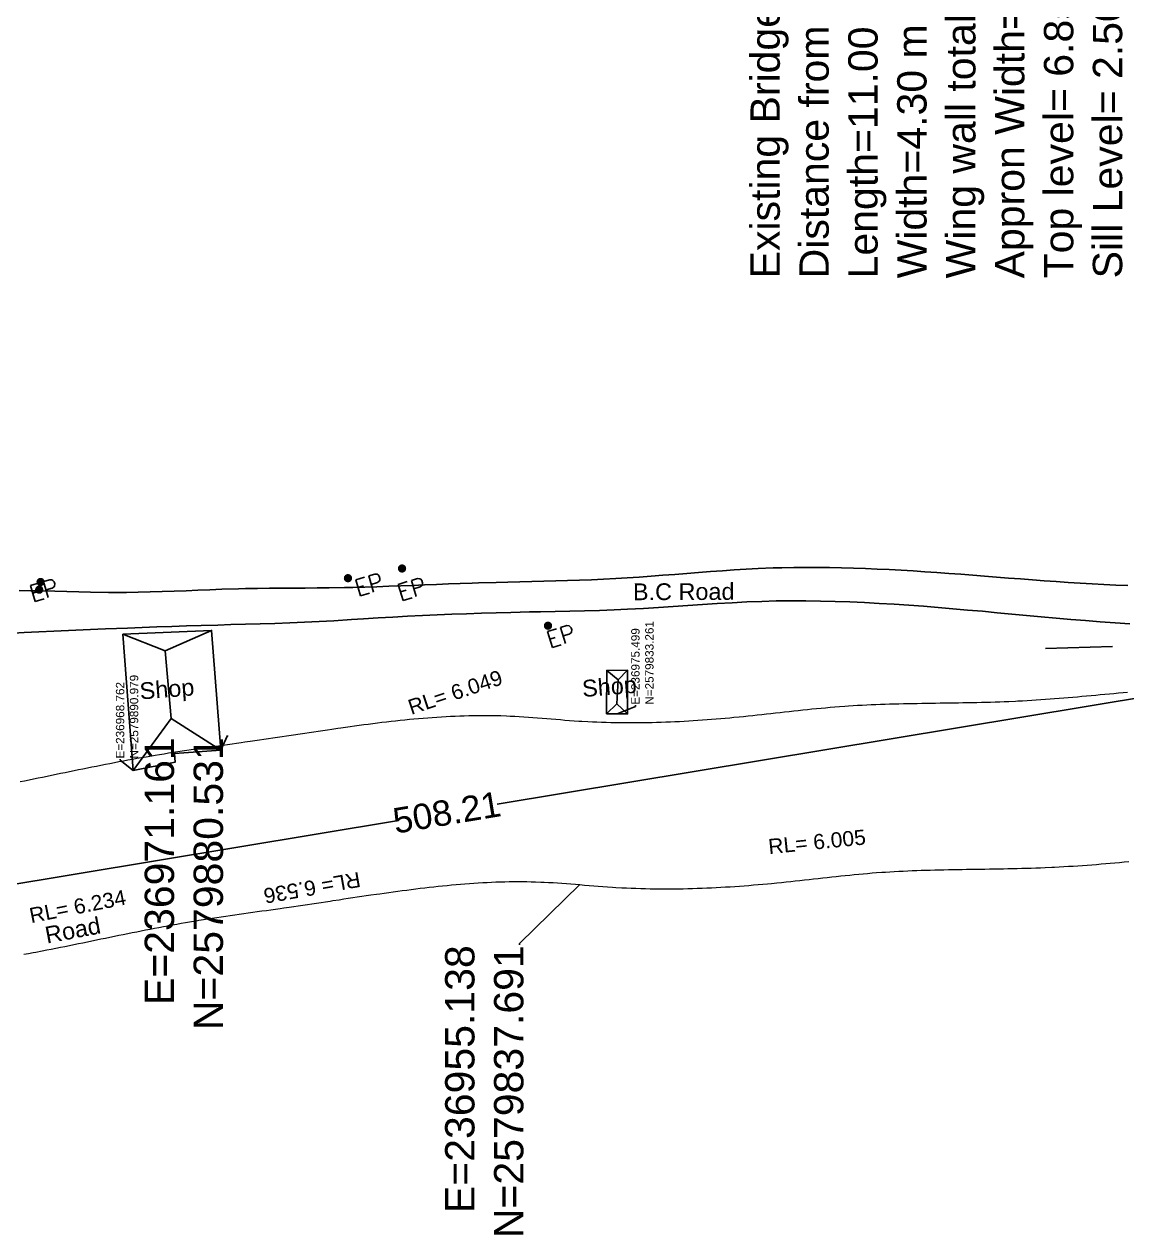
# Model space of a CAD drawing. Header units: millimetres. Extents: x 234588 to 238075, y 2578744 to 2579543.
# Drawn here: x 236815.6 to 236989.2, y 2579111.9 to 2579302.5 of the extents above; entities that cross this region are included whole.
import ezdxf

# ---------------------------------------------------------------- set-up
doc = ezdxf.new("R2010")
doc.units = ezdxf.units.MM
doc.header["$MEASUREMENT"] = 0
doc.header["$PDMODE"] = 98
doc.header["$PDSIZE"] = 0.5
for name, color, linetype in [('Boundary', 6, 'Continuous'), ('COORDINATES', 7, 'Continuous'), ('Points-NUM', 4, 'Continuous'), ('Points-TXT', 3, 'Continuous'), ('RL', 7, 'Continuous')]:
    doc.layers.add(name, color=color, linetype=linetype)
doc.layers.add('EP', color=1, linetype='Continuous', lineweight=30)
doc.styles.add('romans', font='romans.shx')
doc.styles.get("Standard").update_dxf_attribs({"font": 'arial.ttf'})
doc.dimstyles.get("Standard").update_dxf_attribs({"dimtxt": 4, "dimasz": 0.18, "dimexe": 0.18, "dimexo": 0.0625, "dimgap": 0.09, "dimtad": 0, "dimzin": 0, "dimdsep": 46, "dimtxsty": 'Standard', "dimcen": 0.09, "dimadec": 0, "dimazin": 0, "dimtfac": 1, "dimtofl": 0, "dimtmove": 0, "dimatfit": 3, "dimfxl": 1, "dimtolj": 1, "dimtzin": 0, "dimarcsym": 0})

# ---------------------------------------------------------------- blocks, each defined once
blk = doc.blocks.new('*D12')
at = {"layer": 'Defpoints', "color": 0}
for p in [(237131.2, 2579219.69), (237134.72, 2579198.52), (236633.38, 2579115.28)]:
    blk.add_point(p, dxfattribs=at)
at = {"layer": 'Points-NUM', "color": 0, "lineweight": -2}
for p, q in [((237131.02, 2579219.66), (236890.08, 2579179.66)), ((237134.71, 2579198.58), (237131.17, 2579219.87)), ((236630.04, 2579136.48), (236874.28, 2579177.04)), ((236633.36, 2579115.34), (236629.83, 2579136.63))]:
    blk.add_line(p, q, dxfattribs=at)
at = {"layer": 'Points-NUM', "color": 0}
for points in [[(237131.02, 2579219.69), (237131.03, 2579219.63), (237131.2, 2579219.69)], [(236630.03, 2579136.51), (236630.04, 2579136.45), (236629.86, 2579136.45)]]:
    blk.add_solid(points, dxfattribs=at)
at = {"layer": 'Points-NUM', "color": 0, "insert": (236882.18, 2579178.35), "char_height": 4, "attachment_point": 5, "rotation": 9.4271}
blk.add_mtext('\\A1;508.21', dxfattribs=at)

msp = doc.modelspace()

# ---------------------------------------------------------------- hatches: boundary and pattern name
at = {"layer": 'Points-NUM'}
h = msp.add_hatch(color=1, dxfattribs=at)
h.dxf.hatch_style = 1
h.paths.add_polyline_path([(236875.127, 2579216.106, 1), (236875.127, 2579217.419, 1)])
h = msp.add_hatch(color=1, dxfattribs=at)
h.dxf.hatch_style = 1
h.paths.add_polyline_path([(236818.212, 2579213.984, 1), (236818.212, 2579215.296, 1)])
h = msp.add_hatch(color=1, dxfattribs=at)
h.dxf.hatch_style = 1
h.paths.add_polyline_path([(236866.614, 2579214.584, 1), (236866.614, 2579215.897, 1)])
h = msp.add_hatch(color=1, dxfattribs=at)
h.dxf.hatch_style = 1
h.paths.add_polyline_path([(236818.001, 2579212.776, 1), (236818.001, 2579214.088, 1)])
h = msp.add_hatch(color=1, dxfattribs=at)
h.dxf.hatch_style = 1
h.paths.add_polyline_path([(236898.109, 2579207.093, 1), (236898.109, 2579208.406, 1)])

# ---------------------------------------------------------------- linework, layer by layer
at = {"layer": 'Boundary'}
for points in [[(236989.396, 2579214.071), (236987.519, 2579214.151), (236985.643, 2579214.243), (236983.766, 2579214.345), (236981.888, 2579214.457), (236980.011, 2579214.578), (236978.133, 2579214.706), (236976.255, 2579214.84), (236974.377, 2579214.979), (236972.498, 2579215.121), (236970.62, 2579215.266), (236968.741, 2579215.412), (236966.862, 2579215.558), (236964.984, 2579215.704), (236963.105, 2579215.846), (236961.226, 2579215.986), (236959.348, 2579216.12), (236957.469, 2579216.249), (236955.591, 2579216.37), (236953.712, 2579216.483), (236951.834, 2579216.587), (236949.956, 2579216.679), (236948.079, 2579216.76), (236946.201, 2579216.828), (236944.324, 2579216.882), (236942.447, 2579216.92), (236940.57, 2579216.941), (236938.694, 2579216.944), (236936.818, 2579216.928), (236934.943, 2579216.892), (236933.561, 2579216.852), (236931.193, 2579216.756), (236929.319, 2579216.658), (236927.445, 2579216.545), (236925.572, 2579216.418), (236923.698, 2579216.282), (236921.825, 2579216.138), (236919.951, 2579215.991), (236918.077, 2579215.842), (236916.204, 2579215.694), (236914.33, 2579215.551), (236912.455, 2579215.416), (236910.58, 2579215.29), (236908.776, 2579215.182), (236906.829, 2579215.081), (236904.952, 2579214.998), (236903.076, 2579214.927), (236901.198, 2579214.865), (236899.321, 2579214.811), (236897.443, 2579214.763), (236895.565, 2579214.718), (236893.687, 2579214.674), (236891.809, 2579214.629), (236889.931, 2579214.582), (236887.174, 2579214.504), (236886.176, 2579214.472), (236884.298, 2579214.406), (236882.421, 2579214.335), (236880.544, 2579214.261), (236878.667, 2579214.185), (236876.79, 2579214.109), (236874.913, 2579214.035), (236873.036, 2579213.964), (236871.159, 2579213.899), (236869.282, 2579213.841), (236867.405, 2579213.792), (236866.087, 2579213.763), (236863.649, 2579213.725), (236861.771, 2579213.705), (236859.892, 2579213.69), (236858.014, 2579213.677), (236856.136, 2579213.664), (236854.257, 2579213.647), (236852.379, 2579213.623), (236850.501, 2579213.59), (236849.392, 2579213.565), (236846.745, 2579213.487), (236844.868, 2579213.42), (236842.991, 2579213.348), (236841.113, 2579213.273), (236839.236, 2579213.2), (236837.359, 2579213.132), (236835.481, 2579213.072), (236833.604, 2579213.025), (236831.726, 2579212.993), (236829.848, 2579212.98), (236828.897, 2579212.982), (236826.091, 2579213.02), (236824.212, 2579213.066), (236822.333, 2579213.119), (236820.455, 2579213.174), (236818.576, 2579213.225), (236816.699, 2579213.264), (236814.822, 2579213.285)], [(236812.292, 2579206.493), (236815.637, 2579206.664), (236817.958, 2579206.778), (236820.28, 2579206.888), (236822.601, 2579206.994), (236824.923, 2579207.097), (236827.245, 2579207.196), (236828.433, 2579207.245), (236831.889, 2579207.383), (236834.211, 2579207.472), (236836.534, 2579207.556), (236838.856, 2579207.637), (236841.179, 2579207.715), (236843.502, 2579207.788), (236846.129, 2579207.865), (236848.149, 2579207.922), (236850.472, 2579207.986), (236852.796, 2579208.053), (236855.119, 2579208.124), (236857.442, 2579208.205), (236859.764, 2579208.298), (236862.085, 2579208.407), (236864.406, 2579208.535), (236867.18, 2579208.717), (236869.044, 2579208.842), (236871.363, 2579208.987), (236873.683, 2579209.122), (236876.004, 2579209.246), (236878.326, 2579209.359), (236880.647, 2579209.464), (236882.97, 2579209.559), (236885.293, 2579209.645), (236887.616, 2579209.722), (236889.939, 2579209.792), (236892.262, 2579209.854), (236895.222, 2579209.923), (236896.91, 2579209.958), (236899.233, 2579210.004), (236901.557, 2579210.051), (236903.88, 2579210.105), (236906.203, 2579210.17), (236908.526, 2579210.251), (236910.65, 2579210.343), (236913.17, 2579210.478), (236915.491, 2579210.621), (236917.812, 2579210.776), (236920.132, 2579210.936), (236922.452, 2579211.095), (236924.771, 2579211.247), (236927.09, 2579211.384), (236929.409, 2579211.501), (236931.769, 2579211.592), (236934.046, 2579211.648), (236936.365, 2579211.674), (236938.683, 2579211.671), (236941.001, 2579211.639), (236943.319, 2579211.582), (236945.638, 2579211.501), (236947.956, 2579211.398), (236950.274, 2579211.275), (236952.592, 2579211.135), (236954.91, 2579210.978), (236957.229, 2579210.807), (236959.547, 2579210.624), (236961.866, 2579210.43), (236964.185, 2579210.229), (236966.504, 2579210.021), (236968.823, 2579209.809), (236971.142, 2579209.595), (236973.462, 2579209.38), (236975.782, 2579209.166), (236978.102, 2579208.956), (236980.423, 2579208.752), (236982.744, 2579208.555), (236985.065, 2579208.367), (236987.387, 2579208.19), (236989.709, 2579208.027)]]:
    msp.add_lwpolyline(points, dxfattribs=at)
at = {"layer": 'Boundary', "lineweight": 20}
for points in [[(236814.991, 2579183.214), (236815.699, 2579183.356), (236816.406, 2579183.499), (236817.114, 2579183.643), (236817.821, 2579183.787), (236818.528, 2579183.932), (236819.235, 2579184.078), (236819.942, 2579184.223), (236820.649, 2579184.369), (236821.356, 2579184.514), (236822.063, 2579184.66), (236822.77, 2579184.805), (236823.477, 2579184.951), (236824.185, 2579185.095), (236824.892, 2579185.239), (236825.599, 2579185.383), (236826.307, 2579185.525), (236827.014, 2579185.667), (236827.722, 2579185.808), (236828.43, 2579185.947), (236829.138, 2579186.086), (236829.847, 2579186.222), (236830.555, 2579186.358), (236831.264, 2579186.492), (236831.973, 2579186.624), (236832.683, 2579186.754), (236833.393, 2579186.882), (236834.103, 2579187.008), (236834.814, 2579187.132), (236835.757, 2579187.293), (236836.236, 2579187.373), (236836.948, 2579187.49), (236837.661, 2579187.605), (236838.373, 2579187.717), (236839.086, 2579187.828), (236839.799, 2579187.937), (236840.513, 2579188.045), (236841.227, 2579188.151), (236841.941, 2579188.256), (236842.655, 2579188.359), (236843.369, 2579188.462), (236844.084, 2579188.564), (236844.799, 2579188.666), (236845.513, 2579188.767), (236846.228, 2579188.867), (236846.943, 2579188.968), (236847.658, 2579189.069), (236848.372, 2579189.169), (236849.087, 2579189.271), (236849.802, 2579189.372), (236850.377, 2579189.455), (236851.231, 2579189.578), (236851.945, 2579189.682), (236852.659, 2579189.786), (236853.373, 2579189.892), (236854.087, 2579189.997), (236854.801, 2579190.103), (236855.515, 2579190.21), (236856.229, 2579190.316), (236856.942, 2579190.423), (236857.656, 2579190.53), (236858.059, 2579190.591), (236859.082, 2579190.744), (236859.796, 2579190.851), (236860.509, 2579190.958), (236861.223, 2579191.064), (236861.936, 2579191.17), (236862.65, 2579191.275), (236863.365, 2579191.38), (236864.079, 2579191.484), (236864.997, 2579191.616), (236865.509, 2579191.69), (236866.225, 2579191.791), (236866.942, 2579191.891), (236867.658, 2579191.99), (236868.375, 2579192.087), (236869.093, 2579192.183), (236869.81, 2579192.277), (236870.529, 2579192.369), (236871.247, 2579192.459), (236871.966, 2579192.547), (236872.685, 2579192.632), (236873.404, 2579192.715), (236874.124, 2579192.796), (236874.843, 2579192.873), (236875.563, 2579192.948), (236876.284, 2579193.02), (236877.004, 2579193.088), (236877.724, 2579193.154), (236878.445, 2579193.216), (236879.166, 2579193.274), (236879.887, 2579193.328), (236880.608, 2579193.379), (236881.329, 2579193.425), (236882.05, 2579193.467), (236882.771, 2579193.505), (236883.493, 2579193.539), (236884.214, 2579193.568), (236884.935, 2579193.592), (236885.656, 2579193.611), (236886.378, 2579193.625), (236887.099, 2579193.634), (236887.82, 2579193.638), (236888.541, 2579193.636), (236889.261, 2579193.629), (236889.982, 2579193.616), (236890.703, 2579193.597), (236891.562, 2579193.566), (236892.143, 2579193.54), (236892.863, 2579193.503), (236893.583, 2579193.461), (236894.303, 2579193.415), (236895.023, 2579193.365), (236895.742, 2579193.312), (236896.462, 2579193.256), (236897.181, 2579193.199), (236897.901, 2579193.14), (236898.621, 2579193.081), (236899.34, 2579193.022), (236900.06, 2579192.964), (236900.78, 2579192.907), (236901.5, 2579192.852), (236902.22, 2579192.8), (236902.94, 2579192.751), (236903.443, 2579192.72), (236904.382, 2579192.667), (236905.103, 2579192.631), (236905.824, 2579192.599), (236906.545, 2579192.572), (236907.267, 2579192.549), (236907.988, 2579192.53), (236908.71, 2579192.515), (236909.432, 2579192.504), (236910.154, 2579192.497), (236910.876, 2579192.494), (236911.598, 2579192.495), (236912.32, 2579192.499), (236913.042, 2579192.507), (236913.765, 2579192.519), (236914.487, 2579192.534), (236915.209, 2579192.553), (236915.931, 2579192.575), (236916.653, 2579192.601), (236917.375, 2579192.63), (236918.097, 2579192.662), (236918.819, 2579192.697), (236919.541, 2579192.735), (236920.262, 2579192.776), (236920.984, 2579192.821), (236921.705, 2579192.868), (236922.426, 2579192.918), (236923.147, 2579192.971), (236923.868, 2579193.026), (236924.589, 2579193.085), (236925.309, 2579193.146), (236926.029, 2579193.209), (236926.749, 2579193.275), (236927.359, 2579193.332), (236928.187, 2579193.413), (236928.906, 2579193.486), (236929.625, 2579193.56), (236930.343, 2579193.636), (236931.061, 2579193.713), (236931.78, 2579193.791), (236932.497, 2579193.87), (236933.215, 2579193.95), (236933.933, 2579194.029), (236934.65, 2579194.109), (236935.368, 2579194.188), (236936.085, 2579194.267), (236936.803, 2579194.346), (236937.52, 2579194.423), (236938.238, 2579194.499), (236938.955, 2579194.573), (236939.673, 2579194.646), (236940.391, 2579194.717), (236941.108, 2579194.785), (236941.827, 2579194.851), (236942.545, 2579194.914), (236943.263, 2579194.974), (236943.982, 2579195.031), (236944.829, 2579195.093), (236945.42, 2579195.134), (236946.139, 2579195.179), (236946.859, 2579195.221), (236947.579, 2579195.26), (236948.299, 2579195.296), (236949.019, 2579195.329), (236949.74, 2579195.359), (236950.461, 2579195.386), (236951.182, 2579195.411), (236951.903, 2579195.434), (236952.624, 2579195.455), (236953.345, 2579195.474), (236954.067, 2579195.491), (236954.788, 2579195.507), (236955.51, 2579195.521), (236956.232, 2579195.534), (236956.954, 2579195.547), (236957.676, 2579195.558), (236958.398, 2579195.569), (236959.12, 2579195.58), (236959.842, 2579195.59), (236960.564, 2579195.6), (236961.287, 2579195.611), (236962.009, 2579195.622), (236962.731, 2579195.633), (236963.453, 2579195.645), (236964.175, 2579195.658), (236964.897, 2579195.672), (236965.619, 2579195.687), (236966.341, 2579195.704), (236967.063, 2579195.722), (236967.784, 2579195.742), (236968.506, 2579195.764), (236969.227, 2579195.789), (236969.949, 2579195.815), (236970.67, 2579195.844), (236971.695, 2579195.89), (236972.111, 2579195.911), (236972.832, 2579195.949), (236973.552, 2579195.989), (236974.273, 2579196.032), (236974.993, 2579196.078), (236975.713, 2579196.125), (236976.433, 2579196.176), (236977.152, 2579196.228), (236977.872, 2579196.282), (236978.591, 2579196.338), (236979.311, 2579196.396), (236980.03, 2579196.455), (236980.749, 2579196.516), (236981.468, 2579196.578), (236982.187, 2579196.641), (236982.906, 2579196.705), (236983.625, 2579196.77), (236984.344, 2579196.836), (236985.063, 2579196.902), (236985.781, 2579196.969), (236986.5, 2579197.037), (236987.219, 2579197.104), (236987.937, 2579197.172), (236988.656, 2579197.239), (236989.375, 2579197.307)], [(236815.596, 2579156.021), (236816.314, 2579156.154), (236817.032, 2579156.289), (236817.459, 2579156.37), (236818.466, 2579156.563), (236819.184, 2579156.702), (236819.899, 2579156.842), (236820.613, 2579156.984), (236821.327, 2579157.126), (236822.039, 2579157.269), (236822.751, 2579157.413), (236823.461, 2579157.557), (236824.172, 2579157.702), (236824.881, 2579157.848), (236825.591, 2579157.994), (236826.299, 2579158.139), (236827.007, 2579158.285), (236827.714, 2579158.431), (236828.421, 2579158.576), (236829.127, 2579158.722), (236829.832, 2579158.866), (236830.537, 2579159.011), (236831.241, 2579159.154), (236831.942, 2579159.296), (236832.645, 2579159.438), (236833.348, 2579159.579), (236834.049, 2579159.718), (236834.751, 2579159.856), (236835.452, 2579159.993), (236836.152, 2579160.129), (236836.853, 2579160.262), (236837.552, 2579160.394), (236838.252, 2579160.525), (236838.951, 2579160.653), (236839.65, 2579160.779), (236840.348, 2579160.903), (236841.045, 2579161.025), (236841.975, 2579161.183), (236842.442, 2579161.261), (236843.142, 2579161.376), (236843.843, 2579161.489), (236844.545, 2579161.6), (236845.248, 2579161.709), (236845.952, 2579161.817), (236846.657, 2579161.923), (236847.364, 2579162.028), (236848.071, 2579162.132), (236848.78, 2579162.235), (236849.49, 2579162.337), (236850.202, 2579162.439), (236850.914, 2579162.54), (236851.626, 2579162.641), (236852.339, 2579162.741), (236853.053, 2579162.842), (236853.768, 2579162.942), (236854.484, 2579163.043), (236855.201, 2579163.145), (236855.918, 2579163.247), (236856.499, 2579163.33), (236857.357, 2579163.454), (236858.074, 2579163.558), (236858.791, 2579163.663), (236859.509, 2579163.769), (236860.225, 2579163.875), (236860.941, 2579163.981), (236861.657, 2579164.088), (236862.372, 2579164.195), (236863.087, 2579164.302), (236863.801, 2579164.409), (236864.205, 2579164.469), (236865.228, 2579164.623), (236865.941, 2579164.73), (236866.653, 2579164.836), (236867.365, 2579164.942), (236868.076, 2579165.048), (236868.787, 2579165.153), (236869.496, 2579165.257), (236870.206, 2579165.36), (236871.118, 2579165.491), (236871.625, 2579165.564), (236872.335, 2579165.664), (236873.045, 2579165.763), (236873.753, 2579165.861), (236874.462, 2579165.957), (236875.17, 2579166.052), (236875.878, 2579166.144), (236876.585, 2579166.235), (236877.292, 2579166.324), (236877.998, 2579166.41), (236878.704, 2579166.494), (236879.41, 2579166.575), (236880.115, 2579166.654), (236880.819, 2579166.73), (236881.523, 2579166.803), (236882.226, 2579166.874), (236882.929, 2579166.94), (236883.631, 2579167.004), (236884.332, 2579167.064), (236885.033, 2579167.121), (236885.733, 2579167.173), (236886.432, 2579167.222), (236887.131, 2579167.268), (236887.829, 2579167.308), (236888.526, 2579167.345), (236889.222, 2579167.377), (236889.918, 2579167.405), (236890.613, 2579167.429), (236891.307, 2579167.447), (236892, 2579167.461), (236892.692, 2579167.469), (236893.383, 2579167.473), (236894.074, 2579167.471), (236894.763, 2579167.464), (236895.452, 2579167.452), (236896.138, 2579167.433), (236896.962, 2579167.404), (236897.513, 2579167.38), (236898.205, 2579167.344), (236898.899, 2579167.304), (236899.597, 2579167.259), (236900.298, 2579167.21), (236901.002, 2579167.158), (236901.71, 2579167.103), (236902.421, 2579167.046), (236903.138, 2579166.988), (236903.855, 2579166.929), (236904.577, 2579166.87), (236905.303, 2579166.811), (236906.032, 2579166.754), (236906.766, 2579166.698), (236907.502, 2579166.645), (236908.241, 2579166.595), (236908.765, 2579166.562), (236909.73, 2579166.507), (236910.476, 2579166.47), (236911.221, 2579166.437), (236911.965, 2579166.409), (236912.71, 2579166.385), (236913.454, 2579166.366), (236914.198, 2579166.351), (236914.941, 2579166.339), (236915.685, 2579166.332), (236916.428, 2579166.329), (236917.171, 2579166.33), (236917.913, 2579166.334), (236918.655, 2579166.343), (236919.397, 2579166.355), (236920.139, 2579166.37), (236920.88, 2579166.39), (236921.62, 2579166.412), (236922.361, 2579166.438), (236923.101, 2579166.468), (236923.84, 2579166.501), (236924.579, 2579166.537), (236925.318, 2579166.576), (236926.056, 2579166.618), (236926.793, 2579166.664), (236927.53, 2579166.712), (236928.267, 2579166.763), (236929.003, 2579166.817), (236929.738, 2579166.874), (236930.473, 2579166.933), (236931.207, 2579166.995), (236931.941, 2579167.06), (236932.674, 2579167.127), (236933.296, 2579167.185), (236934.137, 2579167.268), (236934.867, 2579167.341), (236935.595, 2579167.416), (236936.321, 2579167.493), (236937.046, 2579167.571), (236937.769, 2579167.65), (236938.489, 2579167.729), (236939.209, 2579167.809), (236939.928, 2579167.888), (236940.646, 2579167.968), (236941.362, 2579168.047), (236942.075, 2579168.126), (236942.788, 2579168.204), (236943.499, 2579168.28), (236944.209, 2579168.355), (236944.918, 2579168.429), (236945.625, 2579168.501), (236946.331, 2579168.57), (236947.036, 2579168.637), (236947.739, 2579168.702), (236948.441, 2579168.763), (236949.142, 2579168.822), (236949.841, 2579168.877), (236950.668, 2579168.938), (236951.239, 2579168.977), (236951.939, 2579169.022), (236952.64, 2579169.063), (236953.342, 2579169.101), (236954.046, 2579169.136), (236954.75, 2579169.168), (236955.456, 2579169.197), (236956.163, 2579169.224), (236956.871, 2579169.249), (236957.581, 2579169.271), (236958.291, 2579169.291), (236959.003, 2579169.31), (236959.716, 2579169.327), (236960.429, 2579169.342), (236961.145, 2579169.357), (236961.861, 2579169.37), (236962.578, 2579169.382), (236963.298, 2579169.394), (236964.017, 2579169.405), (236964.737, 2579169.415), (236965.458, 2579169.425), (236966.18, 2579169.436), (236966.903, 2579169.446), (236967.627, 2579169.457), (236968.352, 2579169.468), (236969.08, 2579169.481), (236969.807, 2579169.494), (236970.536, 2579169.508), (236971.265, 2579169.523), (236971.995, 2579169.54), (236972.726, 2579169.558), (236973.459, 2579169.579), (236974.191, 2579169.601), (236974.925, 2579169.626), (236975.66, 2579169.653), (236976.397, 2579169.683), (236977.44, 2579169.73), (236977.87, 2579169.751), (236978.605, 2579169.789), (236979.34, 2579169.831), (236980.074, 2579169.874), (236980.808, 2579169.921), (236981.54, 2579169.97), (236982.272, 2579170.021), (236983.003, 2579170.074), (236983.733, 2579170.129), (236984.462, 2579170.185), (236985.19, 2579170.244), (236985.918, 2579170.304), (236986.644, 2579170.365), (236987.37, 2579170.428), (236988.095, 2579170.491), (236988.819, 2579170.556), (236989.542, 2579170.621)]]:
    msp.add_lwpolyline(points, dxfattribs=at)
at = {"layer": 'Points-NUM'}
for points in [[(236845.144, 2579207.018), (236831.154, 2579206.437)], [(236831.154, 2579206.437), (236832.798, 2579184.971)], [(236845.144, 2579207.018), (236846.589, 2579188.138)], [(236976.452, 2579204.154), (236986.995, 2579204.502)], [(236907.34, 2579193.86), (236908.951, 2579195.476), (236910.631, 2579193.868), (236908.951, 2579195.476), (236909.162, 2579199.213), (236907.354, 2579200.726), (236909.162, 2579199.213), (236910.645, 2579200.734)], [(236846.589, 2579188.138), (236839.299, 2579187.625), (236839.396, 2579186.247), (236832.798, 2579184.971)]]:
    msp.add_lwpolyline(points, dxfattribs=at)
msp.add_lwpolyline([(236907.34, 2579193.86), (236907.354, 2579200.726), (236910.645, 2579200.734), (236910.631, 2579193.868)], close=True, dxfattribs=at)
at = {"layer": 'Points-TXT'}
msp.add_lwpolyline([(236831.154, 2579206.437), (236837.807, 2579203.777), (236845.144, 2579207.018), (236837.807, 2579203.777), (236838.787, 2579193.139), (236832.798, 2579184.971), (236838.787, 2579193.139), (236846.589, 2579188.138)], dxfattribs=at)

# ---------------------------------------------------------------- texts
at = {"layer": 'COORDINATES', "rotation": 90}
for s, insert, char_height, attachment_point in [('\\A1;Existing Bridge info\\PDistance from Proposed work=385.00 m\\PLength=11.00 m\\PWidth=4.30 m\\PWing wall total length=12.64 m\\PAppron Width=2.20 m\\PTop level= 6.855 m PWD\\PSill Level= 2.50 m PWD', (236988.585, 2579262.441), 4.62, 7), ('\\A1;E=236975.499\\PN=2579833.261', (236911.212, 2579195.318), 1.32, 1), ('\\A1;E=236968.762\\PN=2579890.979', (236830.074, 2579186.846), 1.32, 1), ('\\A1;E=236971.161\\PN=2579880.531', (236846.997, 2579190.197), 4.62, 9), ('\\A1;E=236955.138\\PN=2579837.691', (236894.299, 2579157.444), 4.62, 9)]:
    msp.add_mtext(s, dxfattribs=dict(at, insert=insert, char_height=char_height, attachment_point=attachment_point))
at = {"layer": 'EP', "char_height": 2.64, "attachment_point": 1}
for s, width, heights, insert, rotation, own_width in [('B.C Road', 12.36822, [0.586], (236911.479, 2579214.411), 0.22301, 16.32605), ('Shop', 9.69937, [0], (236833.711, 2579198.77), 4.42873, 12.80317), ('Shop', 9.69937, [0], (236903.38, 2579199.162), 4.42873, 12.80317), ('Road', 9.69937, [0], (236818.707, 2579160.291), 10.79578, 12.80317)]:
    msp.add_mtext_dynamic_manual_height_columns(s, width=width, gutter_width=1, heights=heights, dxfattribs=dict(at, insert=insert, rotation=rotation)).dxf.set("width", own_width)
at = {"layer": 'RL'}
for s, rotation, p in [('RL= 6.049', 18.51425, (236876.569, 2579193.707, -8.114)), ('RL= 6.005', 5.7556, (236932.917, 2579171.787)), ('RL= 6.536', 190.03931, (236868.344, 2579169.011)), ('RL= 6.234', 11.1058, (236816.718, 2579160.92))]:
    msp.add_text(s, height=2.376, rotation=rotation, dxfattribs=at).set_placement(p)
at = {"layer": 'RL', "char_height": 2.64, "attachment_point": 1, "rotation": 16.77591, "style": 'romans'}
for insert in [(236867.394, 2579214.837), (236816.18, 2579213.96), (236874.105, 2579214.139), (236897.601, 2579206.72)]:
    msp.add_mtext_dynamic_manual_height_columns('EP', width=4.0017, gutter_width=33, heights=[0], dxfattribs=dict(at, insert=insert)).dxf.set("width", 5.28225)

# ---------------------------------------------------------------- dimensions: what is measured, and where the dimension line sits
at = {"layer": 'Points-NUM'}
dim = msp.add_linear_dim(base=(237131.202, 2579219.693), p1=(236633.375, 2579115.281), p2=(237134.717, 2579198.521), angle=9.42713, dimstyle='Standard', dxfattribs=at)
dim.commit()
dim.dimension.update_dxf_attribs({"geometry": '*D12', "text_midpoint": (236882.179, 2579178.347), "dimtype": 161})

# ---------------------------------------------------------------- leaders
at = {"layer": 'COORDINATES', "annotation_type": 0, "has_hookline": 1, "horizontal_direction": (0, 1, 0)}
for points, hookline_direction, text_width in [([(236908.985, 2579193.864), (236911.872, 2579195.048), (236911.872, 2579195.228)], 0, 12.698), ([(236832.798, 2579184.971), (236830.734, 2579186.576), (236830.734, 2579186.756)], 0, 12.955), ([(236846.589, 2579188.138), (236847.657, 2579190.467), (236847.657, 2579190.287)], 1, 44.442), ([(236903.138, 2579166.988), (236893.639, 2579157.714), (236893.639, 2579157.534)], 1, 44.442)]:
    msp.add_leader(points, dimstyle='Standard', override={"dimgap": 0.09, "dimtad": 0}, dxfattribs=dict(at, hookline_direction=hookline_direction, text_width=text_width))

doc.saveas('drawing.dxf')
